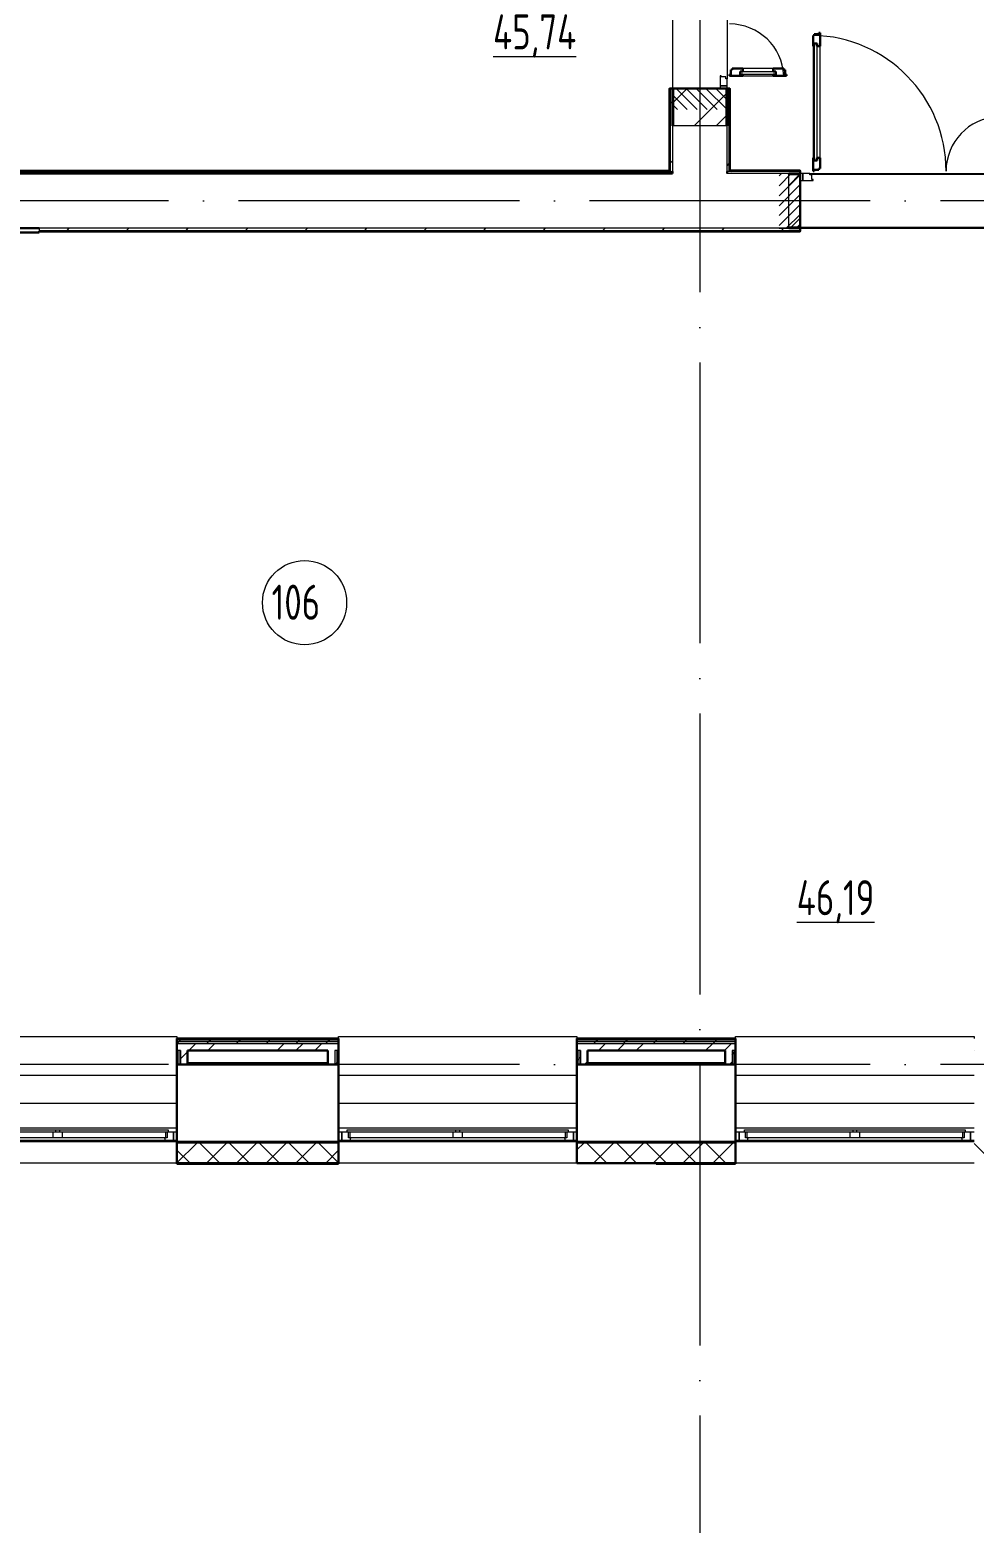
# Model space of a CAD drawing. Header units: millimetres. Extents: x -586848 to 520591, y -385801 to 675781.
# Drawn here: x -50636 to -43907, y -155099 to -144465 of the extents above; entities that cross this region are included whole.
import ezdxf
from ezdxf import colors
from ezdxf.entities.mleader import LeaderData, LeaderLine
from ezdxf.math import Vec2, Vec3

# ---------------------------------------------------------------- set-up
doc = ezdxf.new("R2010")
doc.units = ezdxf.units.MM
doc.linetypes.add('ADSK_Линия сетки', pattern=[25, 20, -2.5, 0, -2.5])
doc.linetypes.add('ADSK_Штриховая_ш2 п1_5', pattern=[4.5, 3, -1.5])
for name, color, linetype, lineweight in [('_ Окна', 7, 'Continuous', 9), ('RC-Выноски', 7, 'Continuous', 0), ('Двери', 252, 'Continuous', 9), ('Марки помещений', 252, 'Continuous', 20), ('Ограждение', 252, 'Continuous', 9), ('Окна', 252, 'Continuous', 9), ('Оси', 252, 'Continuous', 9), ('Перекрытие', 252, 'Continuous', 18), ('Стены внутренние', 7, 'Continuous', 18), ('Стены наружные', 7, 'Continuous', 18), ('Стены штриховка', 7, 'Continuous', 9)]:
    doc.layers.add(name, color=color, linetype=linetype, lineweight=lineweight)
doc.layers.add('Двери открывание', color=7, linetype='Continuous', lineweight=9, true_color=0xc0c0c0)
doc.styles.add('GOST Common_3', font='', dxfattribs={"height": 3.5})
doc.styles.add('RubezhCAD', font='', dxfattribs={"oblique": 10})
doc.styles.get('GOST Common_3').set_extended_font_data('GOST 2.304 type A')
doc.styles.get('RubezhCAD').set_extended_font_data('GOST type A')

# ---------------------------------------------------------------- blocks, each defined once
blk = doc.blocks.new('1 этаж')
at = {"layer": 'Двери', "lineweight": 18, "true_color": 0x636466}
h = blk.add_hatch(dxfattribs=at)
h.set_pattern_fill('FP_2', color=251, angle=-90, style=0, pattern_type=2)
h.set_pattern_definition([(315, (-59305.8, -12318.73), (35.3553, 35.3553), [])])
h.paths.add_polyline_path([(-59501, -13344), (-59111, -13344), (-59111, -13194), (-59501, -13194), (-59501, -13204)])
h.paths.add_polyline_path([(-59501, -11544), (-59501, -11694), (-59111, -11694), (-59111, -11544)])
h = blk.add_hatch(dxfattribs=at)
h.set_pattern_fill('FP_2', color=251, style=0, pattern_type=2)
h.set_pattern_definition([(45, (-57965.8, -13993.73), (-35.3553, 35.3553), [])])
h.paths.add_polyline_path([(-56941, -14189), (-56941, -13799), (-57091, -13799), (-57091, -14189), (-57080, -14189)])
h.paths.add_polyline_path([(-58741, -14189), (-58591, -14189), (-58591, -13799), (-58741, -13799)])
at = {"layer": 'Ограждение', "true_color": 0x636466}
h = blk.add_hatch(dxfattribs=at)
h.set_pattern_fill('FP_25', color=251, style=0, pattern_type=2)
h.set_pattern_definition([(0, (-32119.8, 96), (0, 600), []), (90, (-32119.8, 96), (-600, 4e-14), [])])
h.paths.add_polyline_path([(-59091, -13779), (-59086, -13774), (-59086, -13194), (-59091, -13194), (-59091, -13777)])
at = {"layer": 'Стены наружные', "lineweight": 9, "true_color": 0x636466}
h = blk.add_hatch(dxfattribs=at)
h.set_pattern_fill('FP_41', color=251, style=0, pattern_type=2)
h.set_pattern_definition([(180, (-32119.82, 96), (-1e-14, -100), [])])
h.paths.add_polyline_path([(-66006, -20704), (-64731, -20704), (-64731, -20694), (-66006, -20694)])
h.paths.add_polyline_path([(2117, -20704), (2694, -20704), (2694, -20694), (1409, -20694), (1409, -20704)])
h.paths.add_polyline_path([(-63031, -20704), (-61881, -20704), (-61881, -20694), (-63031, -20694)])
h.paths.add_polyline_path([(-753, -20704), (-291, -20704), (-291, -20694), (-1391, -20694), (-1391, -20704)])
h.paths.add_polyline_path([(-60181, -20704), (-59051, -20704), (-59051, -20694), (-60181, -20694)])
h.paths.add_polyline_path([(-3623, -20704), (-3091, -20704), (-3091, -20694), (-4166, -20694), (-4166, -20704)])
h.paths.add_polyline_path([(-57351, -20704), (-56241, -20704), (-56241, -20694), (-57351, -20694)])
h.paths.add_polyline_path([(-5866, -20704), (-5866, -20694), (-6961, -20694), (-6961, -20704), (-6493, -20704)])
h.paths.add_polyline_path([(-54541, -20704), (-53451, -20704), (-53451, -20694), (-54541, -20694)])
h.paths.add_polyline_path([(-8661, -20704), (-8661, -20694), (-9766, -20694), (-9766, -20704), (-9363, -20704)])
h.paths.add_polyline_path([(-51751, -20704), (-50621, -20704), (-50621, -20694), (-51751, -20694)])
h.paths.add_polyline_path([(-11516, -20704), (-11466, -20704), (-11466, -20694), (-12546, -20694), (-12546, -20704), (-12234, -20704)])
h.paths.add_polyline_path([(-48921, -20704), (-47801, -20704), (-47801, -20694), (-48921, -20694)])
h.paths.add_polyline_path([(-14246, -20704), (-14246, -20694), (-15321, -20694), (-15321, -20704), (-14386, -20704)])
h.paths.add_polyline_path([(-46101, -20704), (-45031, -20704), (-45031, -20694), (-46101, -20694)])
h.paths.add_polyline_path([(-17256, -20704), (-17021, -20704), (-17021, -20694), (-18121, -20694), (-18121, -20704), (-17974, -20704)])
h.paths.add_polyline_path([(-43331, -20704), (-42231, -20704), (-42231, -20694), (-43331, -20694)])
h.paths.add_polyline_path([(-19821, -20704), (-19821, -20694), (-20921, -20694), (-20921, -20704), (-20127, -20704)])
h.paths.add_polyline_path([(-40531, -20704), (-39401, -20704), (-39401, -20694), (-40531, -20694)])
h.paths.add_polyline_path([(-22621, -20704), (-22621, -20694), (-23701, -20694), (-23701, -20704), (-22997, -20704)])
h.paths.add_polyline_path([(-25867, -20704), (-25401, -20704), (-25401, -20694), (-26501, -20694), (-26501, -20704), (-26499, -20704)])
h.paths.add_polyline_path([(-37701, -20704), (-36591, -20704), (-36591, -20694), (-37701, -20694)])
h.paths.add_polyline_path([(-28203, -20704), (-28201, -20704), (-28201, -20694), (-29241, -20694), (-29240, -20704), (-28378, -20704)])
h.paths.add_polyline_path([(-34891, -20704), (-33781, -20704), (-33781, -20694), (-34891, -20694)])
h.paths.add_polyline_path([(-30941, -20704), (-30941, -20694), (-32081, -20694), (-32080, -20704), (-31091, -20704)])
at = {"layer": '_ Окна', "color": 251, "lineweight": 18, "true_color": 0x636466}
for p, q in [((-63102, -20626), (-63102, -20667)), ((-63056, -20626), (-63094, -20626)), ((-63056, -20684), (-63056, -20626)), ((-61818, -20626), (-61856, -20626)), ((-61856, -20626), (-61856, -20684)), ((-61810, -20667), (-61810, -20626)), ((-60252, -20626), (-60252, -20667)), ((-60206, -20626), (-60244, -20626)), ((-60206, -20684), (-60206, -20626)), ((-58988, -20626), (-59026, -20626)), ((-59026, -20626), (-59026, -20684)), ((-58980, -20667), (-58980, -20626)), ((-57422, -20626), (-57422, -20667)), ((-57376, -20626), (-57414, -20626)), ((-57376, -20684), (-57376, -20626)), ((-63120, -20667), (-63115, -20684)), ((-63115, -20684), (-63056, -20684)), ((-63102, -20667), (-63114, -20667)), ((-61856, -20684), (-61796, -20684)), ((-61798, -20667), (-61810, -20667)), ((-61796, -20684), (-61792, -20667)), ((-60270, -20667), (-60265, -20684)), ((-60265, -20684), (-60206, -20684)), ((-60252, -20667), (-60264, -20667)), ((-59026, -20684), (-58966, -20684)), ((-58968, -20667), (-58980, -20667)), ((-58966, -20684), (-58962, -20667)), ((-57440, -20667), (-57435, -20684)), ((-57435, -20684), (-57376, -20684)), ((-57422, -20667), (-57434, -20667))]:
    blk.add_line(p, q, dxfattribs=at)
at = {"layer": '_ Окна', "color": 251, "true_color": 0x636466}
for p, q in [((-63031, -20626), (-63056, -20626)), ((-63056, -20626), (-63056, -20684)), ((-61856, -20626), (-61881, -20626)), ((-61856, -20684), (-61856, -20626)), ((-60181, -20626), (-60206, -20626)), ((-60206, -20626), (-60206, -20684)), ((-59026, -20626), (-59051, -20626)), ((-59026, -20684), (-59026, -20626)), ((-57351, -20626), (-57376, -20626)), ((-57376, -20626), (-57376, -20684)), ((-63056, -20684), (-63031, -20684)), ((-61881, -20684), (-61856, -20684)), ((-60206, -20684), (-60181, -20684)), ((-59051, -20684), (-59026, -20684)), ((-57376, -20684), (-57351, -20684))]:
    blk.add_line(p, q, dxfattribs=at)
at = {"layer": 'Двери', "color": 251, "lineweight": 30, "true_color": 0x636466}
for p, q in [((-58491, -12815), (-58499, -12815)), ((-58499, -12815), (-58499, -12891)), ((-58457, -12806), (-58491, -12806)), ((-58491, -12806), (-58491, -12815)), ((-58449, -12797), (-58457, -12797)), ((-58457, -12797), (-58457, -12806)), ((-58449, -12891), (-58449, -12797)), ((-58490, -12891), (-58499, -12891)), ((-58490, -12873), (-58490, -12891)), ((-58469, -12873), (-58490, -12873)), ((-58469, -12891), (-58469, -12873)), ((-58449, -12891), (-58469, -12891)), ((-59084, -13060), (-59084, -13094)), ((-59075, -13060), (-59084, -13060)), ((-58999, -13052), (-59075, -13052)), ((-59075, -13052), (-59075, -13060)), ((-58999, -13072), (-59017, -13072)), ((-59017, -13072), (-59017, -13093)), ((-58999, -13052), (-58999, -13072)), ((-58707, -13052), (-58783, -13052)), ((-58783, -13052), (-58783, -13072)), ((-58783, -13072), (-58765, -13072)), ((-58765, -13072), (-58765, -13093)), ((-58707, -13060), (-58707, -13052)), ((-58698, -13060), (-58707, -13060)), ((-58698, -13094), (-58698, -13060)), ((-59084, -13094), (-59093, -13094)), ((-59093, -13094), (-59093, -13102)), ((-59093, -13102), (-58999, -13102)), ((-59017, -13093), (-58999, -13093)), ((-58999, -13093), (-58999, -13102)), ((-58783, -13093), (-58783, -13102)), ((-58765, -13093), (-58783, -13093)), ((-58783, -13102), (-58689, -13102)), ((-58689, -13094), (-58698, -13094)), ((-58689, -13102), (-58689, -13094)), ((-58499, -13687), (-58499, -13781)), ((-58490, -13687), (-58499, -13687)), ((-58490, -13705), (-58490, -13687)), ((-58469, -13705), (-58490, -13705)), ((-58469, -13687), (-58469, -13705)), ((-58449, -13687), (-58469, -13687)), ((-58449, -13763), (-58449, -13687)), ((-58499, -13781), (-58491, -13781)), ((-58491, -13781), (-58491, -13772)), ((-58491, -13772), (-58457, -13772)), ((-58457, -13772), (-58457, -13763)), ((-58457, -13763), (-58449, -13763))]:
    blk.add_line(p, q, dxfattribs=at)
at = {"layer": 'Двери', "color": 251, "true_color": 0x636466}
for p, q in [((-58499, -12891), (-58499, -13687)), ((-58490, -12873), (-58490, -13705)), ((-58469, -12873), (-58490, -12873)), ((-58469, -13705), (-58469, -12873)), ((-58449, -13687), (-58449, -12891)), ((-59017, -13072), (-58765, -13072)), ((-59017, -13093), (-59017, -13072)), ((-58783, -13052), (-58999, -13052)), ((-58765, -13072), (-58765, -13093)), ((-59153, -13102), (-59161, -13102)), ((-59161, -13102), (-59161, -13174)), ((-59111, -13174), (-59161, -13174)), ((-59161, -13174), (-59161, -13194)), ((-59161, -13174), (-59111, -13174)), ((-59153, -13111), (-59153, -13102)), ((-59119, -13111), (-59153, -13111)), ((-59119, -13125), (-59119, -13111)), ((-59111, -13125), (-59119, -13125)), ((-59111, -13174), (-59111, -13125)), ((-59111, -13194), (-59111, -13174)), ((-58765, -13093), (-59017, -13093)), ((-58999, -13102), (-58783, -13102)), ((-59161, -13194), (-59111, -13194)), ((-58490, -13705), (-58469, -13705)), ((-58591, -13799), (-58591, -13849)), ((-58571, -13799), (-58591, -13799)), ((-58571, -13849), (-58571, -13799)), ((-58522, -13799), (-58571, -13799)), ((-58571, -13799), (-58571, -13849)), ((-58522, -13807), (-58522, -13799)), ((-58508, -13807), (-58522, -13807)), ((-58508, -13841), (-58508, -13807)), ((-58591, -13849), (-58571, -13849)), ((-58571, -13849), (-58499, -13849)), ((-58499, -13841), (-58508, -13841)), ((-58499, -13849), (-58499, -13841))]:
    blk.add_line(p, q, dxfattribs=at)
at = {"layer": 'Двери', "color": 251, "linetype": 'ADSK_Штриховая_ш2 п1_5', "true_color": 0x636466}
for p, q in [((-59111, -13194), (-59501, -13194)), ((-59501, -13194), (-59501, -13344)), ((-59111, -13344), (-59111, -13194)), ((-58591, -13799), (-58741, -13799)), ((-58591, -14189), (-58591, -13799)), ((-58741, -14189), (-58591, -14189))]:
    blk.add_line(p, q, dxfattribs=at)
at = {"layer": 'Двери открывание', "color": 251, "true_color": 0x636466}
for centre, radius, start, end in [((-59093, -13120), 386, 2.6728, 90), ((-58517, -13781), 966, 0, 88.9323), ((-57165, -13781), 386, 92.6728, 180)]:
    blk.add_arc(centre, radius, start, end, dxfattribs=at)
at = {"layer": 'Марки помещений', "color": 251, "true_color": 0x636466}
blk.add_circle((-62122, -16855), 300, dxfattribs=at)
at = {"layer": 'Ограждение', "color": 251, "true_color": 0x636466}
for p, q in [((-59526, -13194), (-59521, -13194)), ((-59526, -13194), (-59526, -13774)), ((-59091, -13194), (-59086, -13194)), ((-59086, -13774), (-59086, -13194)), ((-65256, -13774), (-59526, -13774)), ((-59521, -13779), (-59526, -13774)), ((-59086, -13774), (-59091, -13779)), ((-58591, -13774), (-59086, -13774)), ((-58591, -13774), (-58591, -13779)), ((-64013, -14214), (-58591, -14214)), ((-58591, -14209), (-58591, -14214)), ((-64731, -19944), (-63031, -19944)), ((-63031, -19944), (-63031, -19959)), ((-61881, -19959), (-61881, -19944)), ((-61881, -19944), (-60181, -19944)), ((-60181, -19944), (-60181, -19959)), ((-59051, -19959), (-59051, -19944)), ((-59051, -19944), (-57351, -19944)), ((-57351, -19944), (-57351, -19959)), ((-64731, -20219), (-63031, -20219)), ((-61881, -20219), (-60181, -20219)), ((-59051, -20219), (-57351, -20219)), ((-64731, -20419), (-63031, -20419)), ((-61881, -20419), (-60181, -20419)), ((-59051, -20419), (-57351, -20419)), ((-64731, -20594), (-63031, -20594)), ((-61881, -20594), (-60181, -20594)), ((-59051, -20594), (-57351, -20594))]:
    blk.add_line(p, q, dxfattribs=at)
at = {"layer": 'Окна', "color": 251, "true_color": 0x636466}
for p, q in [((-64668, -20609), (-63896, -20609)), ((-63896, -20626), (-64668, -20626)), ((-63916, -20626), (-63916, -20667)), ((-63896, -20609), (-63866, -20609)), ((-63896, -20609), (-63896, -20626)), ((-63866, -20626), (-63896, -20626)), ((-63866, -20609), (-63094, -20609)), ((-63866, -20626), (-63866, -20609)), ((-63094, -20626), (-63866, -20626)), ((-63846, -20667), (-63846, -20626)), ((-63114, -20626), (-63114, -20667)), ((-63094, -20609), (-63094, -20626)), ((-61818, -20609), (-61046, -20609)), ((-61818, -20626), (-61818, -20609)), ((-61046, -20626), (-61818, -20626)), ((-61798, -20667), (-61798, -20626)), ((-61066, -20626), (-61066, -20667)), ((-61046, -20609), (-61016, -20609)), ((-61046, -20609), (-61046, -20626)), ((-61016, -20626), (-61046, -20626)), ((-61016, -20609), (-60244, -20609)), ((-61016, -20626), (-61016, -20609)), ((-60244, -20626), (-61016, -20626)), ((-60996, -20667), (-60996, -20626)), ((-60264, -20626), (-60264, -20667)), ((-60244, -20609), (-60244, -20626)), ((-58988, -20609), (-58216, -20609)), ((-58988, -20626), (-58988, -20609)), ((-58216, -20626), (-58988, -20626)), ((-58968, -20667), (-58968, -20626)), ((-58236, -20626), (-58236, -20667)), ((-58216, -20609), (-58186, -20609)), ((-58216, -20609), (-58216, -20626)), ((-58186, -20626), (-58216, -20626)), ((-58186, -20609), (-57414, -20609)), ((-58186, -20626), (-58186, -20609)), ((-57414, -20626), (-58186, -20626)), ((-58166, -20667), (-58166, -20626)), ((-57434, -20626), (-57434, -20667)), ((-57414, -20609), (-57414, -20626)), ((-63916, -20667), (-64648, -20667)), ((-64646, -20684), (-63115, -20684)), ((-63846, -20667), (-63916, -20667)), ((-63114, -20667), (-63846, -20667)), ((-61066, -20667), (-61798, -20667)), ((-61796, -20684), (-60265, -20684)), ((-60996, -20667), (-61066, -20667)), ((-60264, -20667), (-60996, -20667)), ((-58236, -20667), (-58968, -20667)), ((-58966, -20684), (-57435, -20684)), ((-58166, -20667), (-58236, -20667)), ((-57434, -20667), (-58166, -20667))]:
    blk.add_line(p, q, dxfattribs=at)
at = {"layer": 'Оси', "color": 251, "linetype": 'ADSK_Линия сетки', "ltscale": 100, "true_color": 0x636466}
for p, q in [((-59306, -2644), (-59306, -33770)), ((4411, -13994), (-72528, -13994)), ((4411, -20144), (-72528, -20144))]:
    blk.add_line(p, q, dxfattribs=at)
at = {"layer": 'Перекрытие', "color": 251, "ltscale": 100, "true_color": 0x636466}
blk.add_line((-58522, -13799), (-57160, -13799), dxfattribs=at)
at = {"layer": 'Стены внутренние', "color": 251, "true_color": 0x636466}
for p, q in [((-59501, -10669), (-59501, -13784)), ((-59111, -11763), (-59111, -13125)), ((-59116, -13459), (-59496, -13459)), ((-59111, -13784), (-59111, -13459)), ((-58671, -13799), (-59111, -13799)), ((-58671, -14184), (-58671, -13804)), ((-58591, -14189), (-57021, -14189)), ((-63031, -20694), (-64731, -20694)), ((-60181, -20694), (-61881, -20694)), ((-57351, -20694), (-59051, -20694)), ((-63031, -20846), (-64731, -20846)), ((-60181, -20846), (-61881, -20846)), ((-57351, -20846), (-59051, -20846))]:
    blk.add_line(p, q, dxfattribs=at)
at = {"layer": 'Стены внутренние', "color": 251, "lineweight": 30, "true_color": 0x636466}
for p, q in [((-59496, -13459), (-59501, -13459)), ((-59111, -13459), (-59116, -13459)), ((-59501, -13784), (-59501, -13799)), ((-59111, -13799), (-59111, -13784)), ((-58671, -13804), (-58671, -13799)), ((-64813, -14189), (-64013, -14189)), ((-58671, -14189), (-58671, -14184)), ((-63031, -20144), (-63031, -20694)), ((-61956, -20144), (-62956, -20144)), ((-61881, -20694), (-61881, -20144)), ((-60181, -20144), (-60181, -20694)), ((-59126, -20144), (-60106, -20144)), ((-59051, -20694), (-59051, -20144)), ((-63031, -20694), (-61881, -20694)), ((-63031, -20704), (-63031, -20846)), ((-61881, -20846), (-61881, -20704)), ((-60181, -20694), (-59051, -20694)), ((-60181, -20704), (-60181, -20846)), ((-59051, -20846), (-59051, -20704)), ((-63031, -20846), (-61881, -20846)), ((-60181, -20846), (-59051, -20846))]:
    blk.add_line(p, q, dxfattribs=at)
at = {"layer": 'Стены внутренние', "color": 251, "linetype": 'Continuous', "lineweight": 9, "true_color": 0x636466}
for p, q in [((-63029, -20843), (-62890, -20704)), ((-62728, -20844), (-62868, -20704)), ((-62818, -20844), (-62678, -20704)), ((-62516, -20844), (-62656, -20704)), ((-62605, -20844), (-62465, -20704)), ((-62304, -20844), (-62444, -20704)), ((-62393, -20844), (-62253, -20704)), ((-62092, -20844), (-62232, -20704)), ((-62181, -20844), (-62041, -20704)), ((-61883, -20841), (-62020, -20704)), ((-60181, -20752), (-60132, -20704)), ((-59970, -20844), (-60110, -20704)), ((-60060, -20844), (-59920, -20704)), ((-59758, -20844), (-59898, -20704)), ((-59848, -20844), (-59708, -20704)), ((-59546, -20844), (-59686, -20704)), ((-59636, -20844), (-59496, -20704)), ((-59334, -20844), (-59474, -20704)), ((-59424, -20844), (-59284, -20704)), ((-59122, -20844), (-59262, -20704)), ((-59211, -20844), (-59071, -20704)), ((-57213, -20844), (-57351, -20706)), ((-62940, -20844), (-63031, -20753)), ((-61969, -20844), (-61881, -20755)), ((-61883, -20834), (-61881, -20834)), ((-62434, -20845), (-62435, -20844)), ((-62102, -20844), (-62104, -20846)), ((-62082, -20846), (-62083, -20844))]:
    blk.add_line(p, q, dxfattribs=at)
at = {"layer": 'Стены наружные', "color": 251, "lineweight": 30, "true_color": 0x636466}
for p, q in [((-59501, -13194), (-59521, -13194)), ((-59521, -13194), (-59521, -13779)), ((-59501, -13459), (-59501, -13194)), ((-59116, -13194), (-59496, -13194)), ((-59496, -13194), (-59496, -13459)), ((-59116, -13459), (-59116, -13194)), ((-59091, -13194), (-59111, -13194)), ((-59111, -13194), (-59111, -13459)), ((-59091, -13779), (-59091, -13194)), ((-65356, -13799), (-59501, -13799)), ((-59516, -13784), (-65276, -13784)), ((-59521, -13779), (-65271, -13779)), ((-59516, -13779), (-59516, -13784)), ((-59096, -13784), (-59096, -13779)), ((-58591, -13779), (-59091, -13779)), ((-58671, -13799), (-58591, -13799)), ((-58591, -13804), (-58671, -13804)), ((-58591, -13799), (-58591, -13779)), ((-58591, -14184), (-58591, -13804)), ((-64813, -14219), (-64013, -14219)), ((-64013, -14209), (-58591, -14209)), ((-64013, -14219), (-64013, -14209)), ((-58671, -14184), (-58591, -14184)), ((-58591, -14189), (-58671, -14189)), ((-58591, -14209), (-58591, -14189)), ((-63031, -19959), (-63031, -20144)), ((-61881, -19959), (-63031, -19959)), ((-61881, -20144), (-61881, -19959)), ((-60181, -19959), (-60181, -20144)), ((-59051, -19959), (-60181, -19959)), ((-59051, -20144), (-59051, -19959)), ((-62956, -20044), (-61956, -20044)), ((-62956, -20144), (-62956, -20044)), ((-61956, -20044), (-61956, -20144)), ((-60106, -20044), (-59126, -20044)), ((-60106, -20144), (-60106, -20044)), ((-59126, -20044), (-59126, -20144)), ((-63031, -20144), (-62956, -20144)), ((-61956, -20144), (-61881, -20144)), ((-60181, -20144), (-60106, -20144)), ((-59126, -20144), (-59051, -20144)), ((-63031, -20694), (-63031, -20704)), ((-61881, -20704), (-61881, -20694)), ((-60181, -20694), (-60181, -20704)), ((-59051, -20704), (-59051, -20694)), ((-61881, -20846), (-63031, -20846)), ((-63031, -20846), (-63031, -20851)), ((-63031, -20851), (-61881, -20851)), ((-61881, -20851), (-61881, -20846)), ((-59051, -20846), (-59616, -20846)), ((-59616, -20846), (-59616, -20851)), ((-59616, -20851), (-59051, -20851)), ((-59051, -20851), (-59051, -20846))]:
    blk.add_line(p, q, dxfattribs=at)
at = {"layer": 'Стены наружные', "color": 251, "linetype": 'Continuous', "lineweight": 9, "true_color": 0x636466}
for p, q in [((-59521, -13234), (-59516, -13229)), ((-59516, -13299), (-59501, -13284)), ((-59496, -13293), (-59396, -13194)), ((-59347, -13459), (-59116, -13228)), ((-59096, -13233), (-59091, -13228)), ((-59521, -13304), (-59516, -13299)), ((-59521, -13375), (-59516, -13370)), ((-59190, -13459), (-59116, -13385)), ((-59111, -13319), (-59096, -13304)), ((-59096, -13304), (-59091, -13299)), ((-59096, -13374), (-59091, -13369)), ((-59521, -13446), (-59516, -13441)), ((-59096, -13445), (-59091, -13440)), ((-59521, -13516), (-59516, -13511)), ((-59521, -13587), (-59516, -13582)), ((-59096, -13516), (-59091, -13511)), ((-59096, -13586), (-59091, -13581)), ((-59521, -13658), (-59516, -13653)), ((-59516, -13724), (-59501, -13709)), ((-59096, -13657), (-59091, -13652)), ((-64031, -13784), (-64026, -13779)), ((-63960, -13784), (-63955, -13779)), ((-63920, -13799), (-63920, -13784)), ((-63889, -13784), (-63884, -13779)), ((-63819, -13784), (-63814, -13779)), ((-63748, -13784), (-63743, -13779)), ((-63677, -13784), (-63672, -13779)), ((-63607, -13784), (-63602, -13779)), ((-63536, -13784), (-63531, -13779)), ((-63465, -13784), (-63460, -13779)), ((-63394, -13784), (-63389, -13779)), ((-63324, -13784), (-63319, -13779)), ((-63320, -13799), (-63320, -13784)), ((-63253, -13784), (-63248, -13779)), ((-63182, -13784), (-63177, -13779)), ((-63112, -13784), (-63107, -13779)), ((-63041, -13784), (-63036, -13779)), ((-62970, -13784), (-62965, -13779)), ((-62899, -13784), (-62894, -13779)), ((-62829, -13784), (-62824, -13779)), ((-62758, -13784), (-62753, -13779)), ((-62720, -13799), (-62720, -13784)), ((-62687, -13784), (-62682, -13779)), ((-62617, -13784), (-62612, -13779)), ((-62546, -13784), (-62541, -13779)), ((-62475, -13784), (-62470, -13779)), ((-62404, -13784), (-62399, -13779)), ((-62334, -13784), (-62329, -13779)), ((-62263, -13784), (-62258, -13779)), ((-62192, -13784), (-62187, -13779)), ((-62122, -13784), (-62117, -13779)), ((-62120, -13799), (-62120, -13784)), ((-62051, -13784), (-62046, -13779)), ((-61980, -13784), (-61975, -13779)), ((-61909, -13784), (-61904, -13779)), ((-61839, -13784), (-61834, -13779)), ((-61768, -13784), (-61763, -13779)), ((-61697, -13784), (-61692, -13779)), ((-61627, -13784), (-61622, -13779)), ((-61556, -13784), (-61551, -13779)), ((-61520, -13799), (-61520, -13784)), ((-61485, -13784), (-61480, -13779)), ((-61414, -13784), (-61409, -13779)), ((-61344, -13784), (-61339, -13779)), ((-61273, -13784), (-61268, -13779)), ((-61202, -13784), (-61197, -13779)), ((-61132, -13784), (-61127, -13779)), ((-61061, -13784), (-61056, -13779)), ((-60990, -13784), (-60985, -13779)), ((-60920, -13784), (-60915, -13779)), ((-60920, -13799), (-60920, -13784)), ((-60849, -13784), (-60844, -13779)), ((-60778, -13784), (-60773, -13779)), ((-60707, -13784), (-60702, -13779)), ((-60637, -13784), (-60632, -13779)), ((-60566, -13784), (-60561, -13779)), ((-60495, -13784), (-60490, -13779)), ((-60425, -13784), (-60420, -13779)), ((-60354, -13784), (-60349, -13779)), ((-60320, -13799), (-60320, -13784)), ((-60283, -13784), (-60278, -13779)), ((-60212, -13784), (-60207, -13779)), ((-60142, -13784), (-60137, -13779)), ((-60071, -13784), (-60066, -13779)), ((-60000, -13784), (-59995, -13779)), ((-59930, -13784), (-59925, -13779)), ((-59859, -13784), (-59854, -13779)), ((-59788, -13784), (-59783, -13779)), ((-59720, -13799), (-59720, -13784)), ((-59717, -13784), (-59712, -13779)), ((-59647, -13784), (-59642, -13779)), ((-59576, -13784), (-59571, -13779)), ((-59521, -13729), (-59516, -13724)), ((-59111, -13743), (-59096, -13728)), ((-59096, -13728), (-59091, -13723)), ((-59081, -13784), (-59076, -13779)), ((-59010, -13784), (-59005, -13779)), ((-58940, -13784), (-58935, -13779)), ((-58869, -13784), (-58864, -13779)), ((-58798, -13784), (-58793, -13779)), ((-58727, -13784), (-58722, -13779)), ((-58671, -13883), (-58592, -13804)), ((-58657, -13784), (-58652, -13779)), ((-58658, -14184), (-58591, -14117)), ((-63961, -14209), (-63956, -14204)), ((-63890, -14209), (-63885, -14204)), ((-63819, -14209), (-63814, -14204)), ((-63814, -14204), (-63799, -14189)), ((-63749, -14209), (-63744, -14204)), ((-63678, -14209), (-63673, -14204)), ((-63607, -14209), (-63602, -14204)), ((-63537, -14209), (-63532, -14204)), ((-63466, -14209), (-63461, -14204)), ((-63395, -14209), (-63390, -14204)), ((-63390, -14204), (-63375, -14189)), ((-63324, -14209), (-63319, -14204)), ((-63254, -14209), (-63249, -14204)), ((-63183, -14209), (-63178, -14204)), ((-63112, -14209), (-63107, -14204)), ((-63042, -14209), (-63037, -14204)), ((-62971, -14209), (-62966, -14204)), ((-62966, -14204), (-62951, -14189)), ((-62900, -14209), (-62895, -14204)), ((-62829, -14209), (-62824, -14204)), ((-62759, -14209), (-62754, -14204)), ((-62688, -14209), (-62683, -14204)), ((-62617, -14209), (-62612, -14204)), ((-62547, -14209), (-62542, -14204)), ((-62542, -14204), (-62527, -14189)), ((-62476, -14209), (-62471, -14204)), ((-62405, -14209), (-62400, -14204)), ((-62334, -14209), (-62329, -14204)), ((-62264, -14209), (-62259, -14204)), ((-62193, -14209), (-62188, -14204)), ((-62122, -14209), (-62117, -14204)), ((-62117, -14204), (-62102, -14189)), ((-62052, -14209), (-62047, -14204)), ((-61981, -14209), (-61976, -14204)), ((-61910, -14209), (-61905, -14204)), ((-61839, -14209), (-61834, -14204)), ((-61769, -14209), (-61764, -14204)), ((-61698, -14209), (-61693, -14204)), ((-61693, -14204), (-61678, -14189)), ((-61627, -14209), (-61622, -14204)), ((-61557, -14209), (-61552, -14204)), ((-61486, -14209), (-61481, -14204)), ((-61415, -14209), (-61410, -14204)), ((-61345, -14209), (-61340, -14204)), ((-61274, -14209), (-61269, -14204)), ((-61269, -14204), (-61254, -14189)), ((-61203, -14209), (-61198, -14204)), ((-61132, -14209), (-61127, -14204)), ((-61062, -14209), (-61057, -14204)), ((-60991, -14209), (-60986, -14204)), ((-60920, -14209), (-60915, -14204)), ((-60850, -14209), (-60845, -14204)), ((-60845, -14204), (-60830, -14189)), ((-60779, -14209), (-60774, -14204)), ((-60708, -14209), (-60703, -14204)), ((-60637, -14209), (-60632, -14204)), ((-60567, -14209), (-60562, -14204)), ((-60496, -14209), (-60491, -14204)), ((-60425, -14209), (-60420, -14204)), ((-60420, -14204), (-60405, -14189)), ((-60355, -14209), (-60350, -14204)), ((-60284, -14209), (-60279, -14204)), ((-60213, -14209), (-60208, -14204)), ((-60142, -14209), (-60137, -14204)), ((-60072, -14209), (-60067, -14204)), ((-60001, -14209), (-59996, -14204)), ((-59996, -14204), (-59981, -14189)), ((-59930, -14209), (-59925, -14204)), ((-59860, -14209), (-59855, -14204)), ((-59789, -14209), (-59784, -14204)), ((-59718, -14209), (-59713, -14204)), ((-59647, -14209), (-59642, -14204)), ((-59577, -14209), (-59572, -14204)), ((-59572, -14204), (-59557, -14189)), ((-59506, -14209), (-59501, -14204)), ((-59435, -14209), (-59430, -14204)), ((-59365, -14209), (-59360, -14204)), ((-59294, -14209), (-59289, -14204)), ((-59223, -14209), (-59218, -14204)), ((-59152, -14209), (-59147, -14204)), ((-59147, -14204), (-59132, -14189)), ((-59082, -14209), (-59077, -14204)), ((-59011, -14209), (-59006, -14204)), ((-58940, -14209), (-58935, -14204)), ((-58870, -14209), (-58865, -14204)), ((-58799, -14209), (-58794, -14204)), ((-58728, -14209), (-58723, -14204)), ((-58723, -14204), (-58708, -14189)), ((-58658, -14209), (-58653, -14204)), ((-63028, -19994), (-63016, -19981)), ((-63016, -19981), (-63003, -19969)), ((-62998, -19964), (-62993, -19959)), ((-62928, -19964), (-62923, -19959)), ((-62857, -19964), (-62852, -19959)), ((-62816, -19994), (-62804, -19981)), ((-62804, -19981), (-62791, -19969)), ((-62791, -19969), (-62786, -19964)), ((-62786, -19964), (-62781, -19959)), ((-62715, -19964), (-62710, -19959)), ((-62645, -19964), (-62640, -19959)), ((-62604, -19994), (-62592, -19981)), ((-62592, -19981), (-62579, -19969)), ((-62574, -19964), (-62569, -19959)), ((-62503, -19964), (-62498, -19959)), ((-62433, -19964), (-62428, -19959)), ((-62392, -19994), (-62379, -19981)), ((-62379, -19981), (-62367, -19969)), ((-62367, -19969), (-62362, -19964)), ((-62362, -19964), (-62357, -19959)), ((-62291, -19964), (-62286, -19959)), ((-62220, -19964), (-62215, -19959)), ((-62180, -19994), (-62167, -19981)), ((-62167, -19981), (-62155, -19969)), ((-62150, -19964), (-62145, -19959)), ((-62079, -19964), (-62074, -19959)), ((-62008, -19964), (-62003, -19959)), ((-61968, -19994), (-61955, -19981)), ((-61955, -19981), (-61943, -19969)), ((-61943, -19969), (-61938, -19964)), ((-61938, -19964), (-61933, -19959)), ((-60170, -19964), (-60165, -19959)), ((-60099, -19964), (-60094, -19959)), ((-60058, -19994), (-60046, -19981)), ((-60046, -19981), (-60033, -19969)), ((-60028, -19964), (-60023, -19959)), ((-59958, -19964), (-59953, -19959)), ((-59887, -19964), (-59882, -19959)), ((-59846, -19994), (-59834, -19981)), ((-59834, -19981), (-59821, -19969)), ((-59821, -19969), (-59816, -19964)), ((-59816, -19964), (-59811, -19959)), ((-59746, -19964), (-59741, -19959)), ((-59675, -19964), (-59670, -19959)), ((-59634, -19994), (-59622, -19981)), ((-59622, -19981), (-59609, -19969)), ((-59604, -19964), (-59599, -19959)), ((-59533, -19964), (-59528, -19959)), ((-59463, -19964), (-59458, -19959)), ((-59422, -19994), (-59410, -19981)), ((-59410, -19981), (-59397, -19969)), ((-59397, -19969), (-59392, -19964)), ((-59392, -19964), (-59387, -19959)), ((-59321, -19964), (-59316, -19959)), ((-59251, -19964), (-59246, -19959)), ((-59210, -19994), (-59197, -19981)), ((-59197, -19981), (-59185, -19969)), ((-59180, -19964), (-59175, -19959)), ((-59109, -19964), (-59104, -19959)), ((-63006, -20103), (-62956, -20053)), ((-62946, -20044), (-62896, -19994)), ((-62811, -20044), (-62761, -19994)), ((-62318, -20044), (-62268, -19994)), ((-62183, -20044), (-62133, -19994)), ((-62048, -20044), (-61998, -19994)), ((-60168, -20104), (-60156, -20091)), ((-60028, -20044), (-59978, -19994)), ((-59893, -20044), (-59843, -19994)), ((-59758, -20044), (-59708, -19994)), ((-59264, -20044), (-59214, -19994)), ((-59129, -20044), (-59079, -19994)), ((-59076, -20072), (-59063, -20059)), ((-59063, -20059), (-59051, -20047)), ((-57351, -20044), (-57351, -20044)), ((-61905, -20144), (-61893, -20132)), ((-61893, -20132), (-61881, -20119)), ((-60181, -20116), (-60168, -20104)), ((-60128, -20144), (-60106, -20122)), ((-59095, -20144), (-59076, -20125)), ((-62104, -20846), (-62106, -20851)), ((-62079, -20851), (-62082, -20846)), ((-59408, -20850), (-59408, -20851))]:
    blk.add_line(p, q, dxfattribs=at)
at = {"layer": 'Стены наружные', "color": 251, "true_color": 0x636466}
for p, q in [((-58522, -13804), (-57271, -13804)), ((-58671, -14189), (-64013, -14189)), ((-57271, -14184), (-58591, -14184)), ((-62956, -20129), (-61956, -20129)), ((-60106, -20129), (-59126, -20129))]:
    blk.add_line(p, q, dxfattribs=at)
at = {"layer": 'Стены штриховка', "color": 251, "true_color": 0x636466}
for p, q in [((-59516, -13194), (-59516, -13779)), ((-59096, -13779), (-59096, -13194)), ((-59516, -13784), (-59501, -13784)), ((-58591, -13784), (-59111, -13784)), ((-64013, -14189), (-64013, -14209)), ((-64013, -14204), (-58591, -14204)), ((-61881, -19964), (-63031, -19964)), ((-63031, -19969), (-61881, -19969)), ((-63031, -19981), (-61881, -19981)), ((-59051, -19964), (-60181, -19964)), ((-60181, -19969), (-59051, -19969)), ((-60181, -19981), (-59051, -19981)), ((-63031, -19994), (-61881, -19994)), ((-63006, -20044), (-63031, -20044)), ((-63018, -20044), (-63018, -20144)), ((-63006, -20044), (-63006, -20144)), ((-61881, -20044), (-61906, -20044)), ((-61906, -20044), (-61906, -20144)), ((-61893, -20044), (-61893, -20144)), ((-60181, -19994), (-59051, -19994)), ((-60156, -20044), (-60181, -20044)), ((-60168, -20044), (-60168, -20144)), ((-60156, -20044), (-60156, -20144)), ((-59051, -20044), (-59076, -20044)), ((-59076, -20044), (-59076, -20144)), ((-59063, -20044), (-59063, -20144)), ((-61881, -20704), (-63031, -20704)), ((-59051, -20704), (-60181, -20704)), ((-63029, -20770), (-63031, -20770)), ((-63029, -20770), (-63029, -20844)), ((-61881, -20770), (-61883, -20770)), ((-61883, -20844), (-61883, -20770)), ((-60179, -20770), (-60181, -20770)), ((-60179, -20770), (-60179, -20844)), ((-59051, -20770), (-59053, -20770)), ((-59053, -20844), (-59053, -20770)), ((-63029, -20844), (-61883, -20844)), ((-60179, -20844), (-59053, -20844))]:
    blk.add_line(p, q, dxfattribs=at)
at = {"layer": 'Марки помещений', "color": 251, "true_color": 0x636466, "style": 'GOST Common_3', "width": 0.9}
for s, p in [('%%U45,74', (-60779, -12915)), ('106', (-62357, -16977)), ('%%U46,19', (-58615, -19081))]:
    blk.add_text(s, height=250, dxfattribs=at).set_placement(p)

msp = doc.modelspace()

# ---------------------------------------------------------------- block references
msp.add_blockref('1 этаж', (13443.4, -131688.8))

# ---------------------------------------------------------------- leaders
at = {"layer": 'RC-Выноски', "linetype": 'Continuous', "ltscale": 15}
ml = msp.add_multileader_mtext('Standard', dxfattribs=at)
ml.set_content('{\\H0.91667x;РЦ2 - }КПСВВнг(А)-LSLTx 1x2x1,0', color=256, style='RubezhCAD')
ml.set_leader_properties()
ml.build(insert=Vec2(0, 0))
ml.multileader.update_dxf_attribs({"has_text_frame": 1, "text_left_attachment_type": 6, "text_right_attachment_type": 6, "dogleg_length": 2, "arrow_head_size": 400, "scale": 100})
ctx = ml.context
ctx.base_point, ctx.scale, ctx.char_height, ctx.arrow_head_size, ctx.landing_gap_size, ctx.plane_origin = Vec3(-27986, -143715.9), 100, 250, 400, 100, Vec3(-555663.3, -182432.5)
ctx.left_attachment, ctx.right_attachment, ctx.text_align_type = 6, 6, 2
notes = []
notes.append((ctx, [(1, (1, 1, 0), (-23338.8, -143715.9), (-1, 0), 200, [(0, [(-21910.7, -144962.5)], 0, [])])]))
ctx.mtext.insert, ctx.mtext.width, ctx.mtext.alignment, ctx.mtext.flow_direction = Vec3(-23638.8, -143415.9), 5324.915, 3, 5
ml = msp.add_multileader_mtext('Standard', dxfattribs=at)
ml.set_content('{\\H0.91667x;Р1 - }КПСВВнг(А)-LSLTx 1x2x1,0', color=256, style='RubezhCAD')
ml.set_leader_properties()
ml.build(insert=Vec2(0, 0))
ml.multileader.update_dxf_attribs({"has_text_frame": 1, "text_left_attachment_type": 6, "text_right_attachment_type": 6, "dogleg_length": 2, "arrow_head_size": 400, "scale": 100})
ctx = ml.context
ctx.base_point, ctx.scale, ctx.char_height, ctx.arrow_head_size, ctx.landing_gap_size, ctx.plane_origin = Vec3(-16626.6, -143849.9), 100, 250, 400, 100, Vec3(-544516.8, -182566.5)
ctx.left_attachment, ctx.right_attachment, ctx.text_align_type = 6, 6, 2
notes.append((ctx, [(1, (1, 1, 0), (-12192.2, -143849.9), (-1, 0), 200, [(0, [(-10764.1, -145096.4)], 0, [])])]))
ctx.mtext.insert, ctx.mtext.width, ctx.mtext.alignment, ctx.mtext.flow_direction = Vec3(-12492.2, -143549.9), 5324.915, 3, 5
for ctx, leaders in notes:
    for number, flags, end, landing, length, lines in leaders:
        leader = LeaderData()
        leader.index, (leader.has_last_leader_line, leader.has_dogleg_vector, leader.attachment_direction) = number, flags
        leader.last_leader_point, leader.dogleg_vector, leader.dogleg_length = Vec3(end), Vec3(landing), length
        for number, points, colour, breaks in lines:
            line = LeaderLine()
            line.index, line.vertices, line.color, line.breaks = number, Vec3.list(points), colors.encode_raw_color(colour), breaks
            leader.lines.append(line)
        ctx.leaders.append(leader)

doc.saveas('drawing.dxf')
